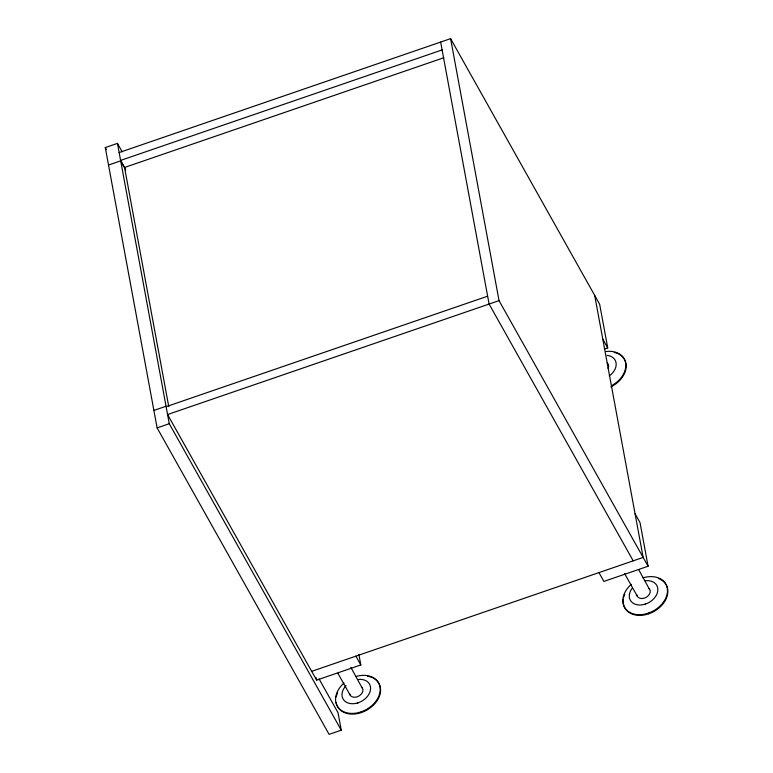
<?xml version="1.0" encoding="UTF-8"?>
<svg xmlns="http://www.w3.org/2000/svg" width="773" height="773" viewBox="0 0 773 773"><rect width="100%" height="100%" fill="white"/><g stroke="black" fill="none" stroke-linecap="round" stroke-linejoin="round"><path stroke-width="1.16" d="M357.339 703.188L358.353 702.725M644.605 604.467L645.619 604.003M319.114 679.003L338.023 712.706L341.251 730.176L329.095 734.35L157.122 427.894L105.292 147.566L117.448 143.392L122.173 151.817M119.139 152.561L450.601 38.65L599.645 304.243L607.723 347.908L604.322 349.077M442.108 49.926L120.598 160.417L124.724 167.789M108.52 165.036L120.675 160.861L125.757 169.915M443.789 57.753L124.55 167.461L168.765 406.627M153.895 410.424L166.04 406.25M166.127 406.685L487.647 296.194M598.949 572.609L603.897 581.422L648.083 566.232L499.039 300.639L167.577 414.55L316.621 680.143L360.817 664.954L358.856 654.335M157.122 427.894L169.277 423.72L341.251 730.176M311.683 671.341L643.146 557.43L594.708 295.441M602.776 339.105L607.723 347.908M635.068 513.765L640.015 522.567L648.083 566.232M638.711 569.672L650.199 590.678A7.112 5.198 -29.3 0 1 645.223 597.79A7.112 5.198 -29.3 0 1 637.339 596.273L624.536 573.46M633.203 560.84L489.096 304.05L440.658 42.071M648.373 613.134L648.76 613.81M105.292 147.566L106.471 149.672M355.88 656.151L360.817 664.954M350.855 667.36L362.933 689.4A7.112 5.198 -29.3 0 1 357.957 696.512A7.112 5.198 -29.3 0 1 350.072 694.995L337.849 673.215M361.107 711.856L361.493 712.532M636.904 594.978L637.339 596.273M349.638 693.7L350.072 694.995M450.601 38.65L499.039 300.639M316.186 677.786L316.621 680.143M117.448 143.392L169.277 423.72M608.061 368.306A7.112 5.198 -29.3 0 0 608.544 365.368L608.109 364.073A7.112 5.198 -29.3 0 0 607.249 363.01M621.395 355.735A23.692 17.325 -29.3 0 1 610.892 386.915M614.245 352.449A23.692 17.325 -29.3 0 1 620.458 355.029M606.09 351.522A23.692 17.325 -29.3 0 1 625.589 362.769A23.692 17.325 -29.3 0 1 612.332 385.263M607.172 355.406A15.16 11.083 -29.3 0 1 616.139 363.397A15.16 11.083 -29.3 0 1 609.211 375.987M648.905 588.311A7.112 5.198 -29.3 0 1 649.764 589.374M643.068 577.827A23.692 17.325 -29.3 0 1 666.848 595.162A23.692 17.325 -29.3 0 1 633.087 613.83A23.692 17.325 -29.3 0 1 631.299 584.34M658.867 578.629A23.692 17.325 -29.3 0 1 654.364 611.25A23.692 17.325 -29.3 0 1 623.347 599.162M623.743 597.181A23.692 17.325 -29.3 0 1 624.777 594.195M645.213 580.774A15.16 11.083 -29.3 0 1 657.243 593.142A15.16 11.083 -29.3 0 1 637.136 604.766A15.16 11.083 -29.3 0 1 632.092 588.359M361.638 687.042A7.112 5.198 -29.3 0 1 362.498 688.096M355.802 676.549A23.692 17.325 -29.3 0 1 379.582 693.893A23.692 17.325 -29.3 0 1 345.821 712.551A23.692 17.325 -29.3 0 1 344.033 683.061M375.784 679.757A23.692 17.325 -29.3 0 1 367.098 709.972A23.692 17.325 -29.3 0 1 336.168 702.667M336.245 696.898A23.692 17.325 -29.3 0 1 337.511 692.917M367.581 676.288A23.692 17.325 -29.3 0 1 371.6 677.351M372.741 677.844A23.692 17.325 -29.3 0 1 374.847 679.052M357.947 679.496A15.16 11.083 -29.3 0 1 369.784 692.395A15.16 11.083 -29.3 0 1 348.778 703.237A15.16 11.083 -29.3 0 1 346.033 685.641"/></g></svg>
